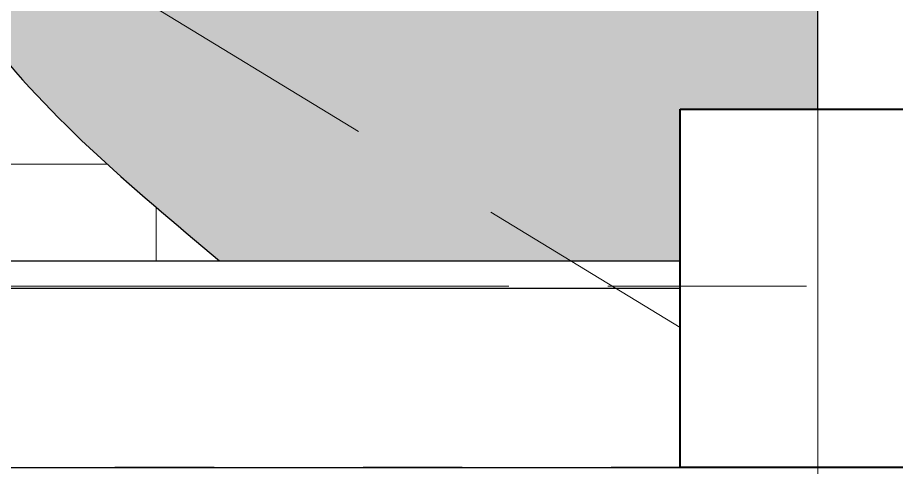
# Model space of a CAD drawing. Header units: inches. Extents: x -12 to 20935469, y -1604 to 24729220.
# Drawn here: x 20857783.4 to 20857847.2, y 24710362.8 to 24710395.5 of the extents above; entities that cross this region are included whole.
import ezdxf

# ---------------------------------------------------------------- set-up
doc = ezdxf.new("R2010")
doc.units = ezdxf.units.IN
doc.header["$LTSCALE"] = 0.03
doc.header["$MEASUREMENT"] = 0
for name, pattern in [('ACAD_ISO03W100', [30, 12, -18]), ('ACAD_ISO08W100', [36, 24, -3, 6, -3]), ('DASHED2', [0.375, 0.25, -0.125])]:
    doc.linetypes.add(name, pattern=pattern)
for name, color, linetype, lineweight in [('column', 1, 'Continuous', 40), ('Dot', 253, 'Continuous', 0), ('green_.25', 82, 'Continuous', 0), ('Grid Line', 252, 'Continuous', 18), ('hatch-1', 253, 'Continuous', 5), ('Main Wall', 7, 'Continuous', 30), ('wind.', 150, 'Continuous', 20)]:
    doc.layers.add(name, color=color, linetype=linetype, lineweight=lineweight)

# ---------------------------------------------------------------- blocks, each defined once
blk = doc.blocks.new('fff')
at = {"layer": 'Grid Line', "color": 252, "linetype": 'ACAD_ISO08W100', "lineweight": 9, "ltscale": 80, "true_color": 0x939598}
for p, q in [((20832773.782, 24723521.102), (20832773.782, 24724698.781)), ((20833096.949, 24723648.754), (20830726.147, 24723648.754))]:
    blk.add_line(p, q, dxfattribs=at)

msp = doc.modelspace()

# ---------------------------------------------------------------- hatches: boundary and pattern name
at = {"layer": 'green_.25', "lineweight": 18}
h = msp.add_hatch(dxfattribs=at)
h.set_pattern_fill('AR-SAND', color=256, scale=5, angle=360)
h.set_pattern_definition([(37.5, (14216.6746, 3429.13), (-0.3149667905, 9.634118845), [0, -7.6, 0, -8.5, 0, -8.125]), (7.5, (14216.675, 3429.13), (8.8488835263, 14.110730326), [0, -4.1, 0, -6.85, 0, -2.625]), (327.5, (14210.5246, 3429.13), (15.5707093088, 0.0282952677), [0, -2.5, 0, -9, 0, -11.75]), (317.5, (14210.525, 3429.13), (15.030633023, 4.3883778247), [0, -1.25, 0, -5.9, 0, -6.75])])
edge = h.paths.add_edge_path()
edge.add_line((20857841.485, 24710722.843), (20857831.485, 24710722.996))
edge.add_line((20857831.485, 24710722.996), (20857831.485, 24710732.843))
edge.add_line((20857831.485, 24710732.843), (20857662.332, 24710732.843))
edge.add_spline(control_points=[(20857662.332, 24710732.843), (20857672.928, 24710722.844), (20857693.165, 24710703.75), (20857727.882, 24710688.017), (20857762.325, 24710685.207), (20857788.731, 24710671.73), (20857808.456, 24710654.132), (20857825.825, 24710630.355), (20857834.113, 24710605.393), (20857835.705, 24710575.514), (20857832.522, 24710555.095), (20857819, 24710524.915), (20857799.381, 24710487.718), (20857781.711, 24710454.507), (20857766.397, 24710427.808), (20857771.031, 24710410.892), (20857781.718, 24710391.542), (20857791.644, 24710383.228), (20857798.069, 24710377.847)], knot_values=[0.017867, 0.017867, 0.017867, 0.017867, 43.554295, 83.160196, 111.305698, 146.347364, 169.598441, 190.192176, 234.215213, 245.626706, 279.999401, 294.635057, 344.735937, 406.07088, 407.706442, 436.81212, 450.261859, 474.954763, 474.954763, 474.954763, 474.954763], degree=3, periodic=0)
edge.add_line((20857798.069, 24710377.847), (20857831.483, 24710377.847))
edge.add_line((20857831.483, 24710377.847), (20857831.483, 24710388.843))
edge.add_line((20857831.483, 24710388.843), (20857841.485, 24710388.843))
edge.add_line((20857841.485, 24710388.843), (20857841.485, 24710722.843))

# ---------------------------------------------------------------- linework, layer by layer
for p, q in [((20857841.485, 24710388.843), (20857841.485, 24710722.843)), ((20857831.483, 24710377.847), (20857831.483, 24710388.843)), ((20857831.483, 24710388.843), (20857841.485, 24710388.843)), ((20857556.483, 24710377.847), (20857831.483, 24710377.847)), ((20857798.069, 24710377.847), (20857831.483, 24710377.847)), ((20857556.483, 24710375.847), (20857831.483, 24710375.847)), ((20857241.483, 24710362.857), (20857831.485, 24710362.843))]:
    msp.add_line(p, q)
at = {"linetype": 'ACAD_ISO03W100', "ltscale": 20}
msp.add_line((20857556.485, 24710362.855), (20857851.486, 24710362.855), dxfattribs=at)
msp.add_open_spline([(20857662.319, 24710732.855), (20857672.919, 24710722.852), (20857693.159, 24710703.753), (20857727.882, 24710688.017), (20857762.325, 24710685.207), (20857788.731, 24710671.73), (20857808.456, 24710654.132), (20857825.825, 24710630.355), (20857834.113, 24710605.393), (20857835.705, 24710575.514), (20857832.522, 24710555.095), (20857819, 24710524.915), (20857799.381, 24710487.718), (20857781.711, 24710454.507), (20857766.397, 24710427.808), (20857771.031, 24710410.892), (20857781.718, 24710391.542), (20857791.644, 24710383.228), (20857798.069, 24710377.847)], degree=3, knots=[0, 0, 0, 0, 43.554295, 83.160196, 111.305698, 146.347364, 169.598441, 190.192176, 234.215213, 245.626706, 279.999401, 294.635057, 344.735937, 406.07088, 407.706442, 436.81212, 450.261859, 474.954763, 474.954763, 474.954763, 474.954763])
at = {"layer": 'column', "lineweight": 40, "ltscale": 20}
msp.add_lwpolyline([(20857831.485, 24710388.843), (20857851.485, 24710388.843), (20857851.485, 24710362.843), (20857831.485, 24710362.843)], close=True, dxfattribs=at)
at = {"layer": 'Dot', "color": 0, "linetype": 'DASHED2', "lineweight": 20, "ltscale": 3000}
msp.add_line((20857241.483, 24710732.855), (20857831.485, 24710373.004), dxfattribs=at)
at = {"layer": 'hatch-1'}
for p, q in [((20857841.483, 24710722.996), (20857841.483, 24710388.843)), ((20857643.898, 24710384.855), (20857789.934, 24710384.855)), ((20857793.483, 24710381.722), (20857793.483, 24710377.847))]:
    msp.add_line(p, q, dxfattribs=at)
at = {"layer": 'Main Wall', "lineweight": 30}
msp.add_line((20857841.485, 24710388.843), (20857841.485, 24710722.843), dxfattribs=at)
at = {"layer": 'Main Wall'}
msp.add_line((20857841.485, 24710388.843), (20857841.485, 24710722.843), dxfattribs=at)
at = {"layer": 'wind.', "lineweight": 5}
for p, q in [((20857556.483, 24710377.847), (20857831.483, 24710377.847)), ((20857556.483, 24710375.847), (20857831.483, 24710375.847))]:
    msp.add_line(p, q, dxfattribs=at)

# ---------------------------------------------------------------- block references
msp.add_blockref('fff', (25067.703, -13272.742), dxfattribs=at)

doc.saveas('drawing.dxf')
